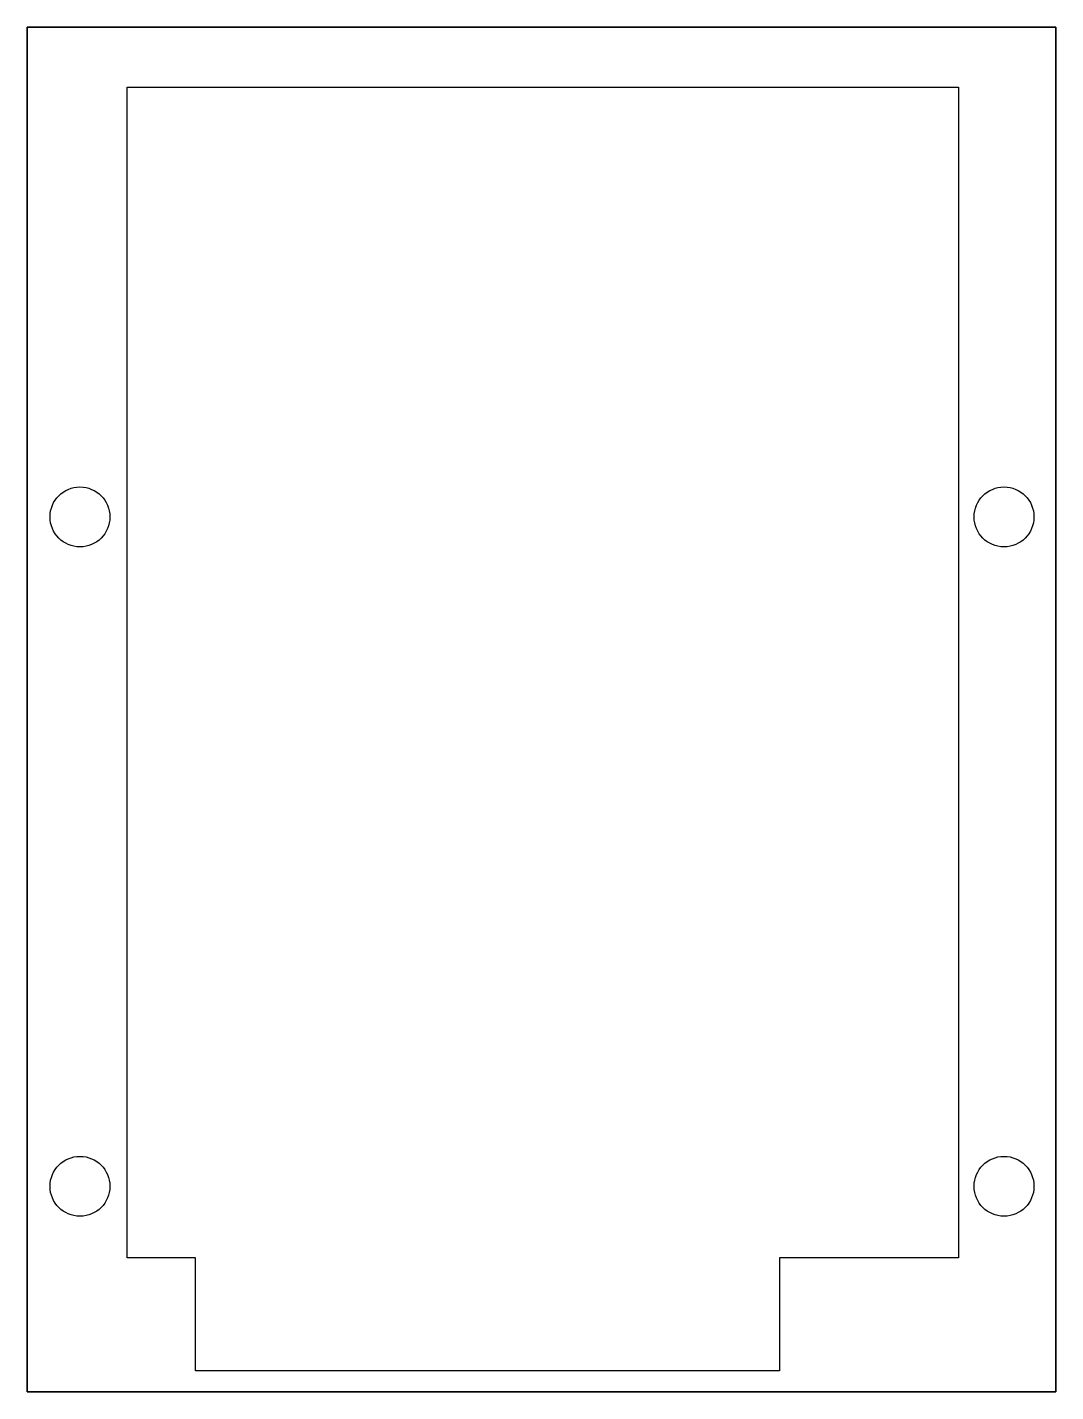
# Model space of a CAD drawing. Header units: millimetres. Extents: x -30.1 to 30, y -39.1 to 40.6.
import ezdxf

# ---------------------------------------------------------------- set-up
doc = ezdxf.new("R2010")
doc.units = ezdxf.units.MM
doc.layers.get('0').update_dxf_attribs({"linetype": 'CONTINUOUS'})

msp = doc.modelspace()

# ---------------------------------------------------------------- linework, layer by layer
for points in [[(-30.079, 40.607), (-30.079, -39.107), (30.021, -39.107), (30.021, 40.607)], [(30.021, -39.107), (-30.079, -39.107), (-30.079, 40.607), (30.021, 40.607)], [(-24.25, -31.293), (-24.25, 37.107), (24.335, 37.107), (24.335, -31.293), (13.87, -31.293), (13.87, -37.893), (-20.25, -37.893), (-20.25, -31.293)]]:
    msp.add_lwpolyline(points, close=True)
for centre in [(-27, 12), (27, 12), (-27, -27.107), (27, -27.107)]:
    msp.add_circle(centre, 1.75)

doc.saveas('drawing.dxf')
